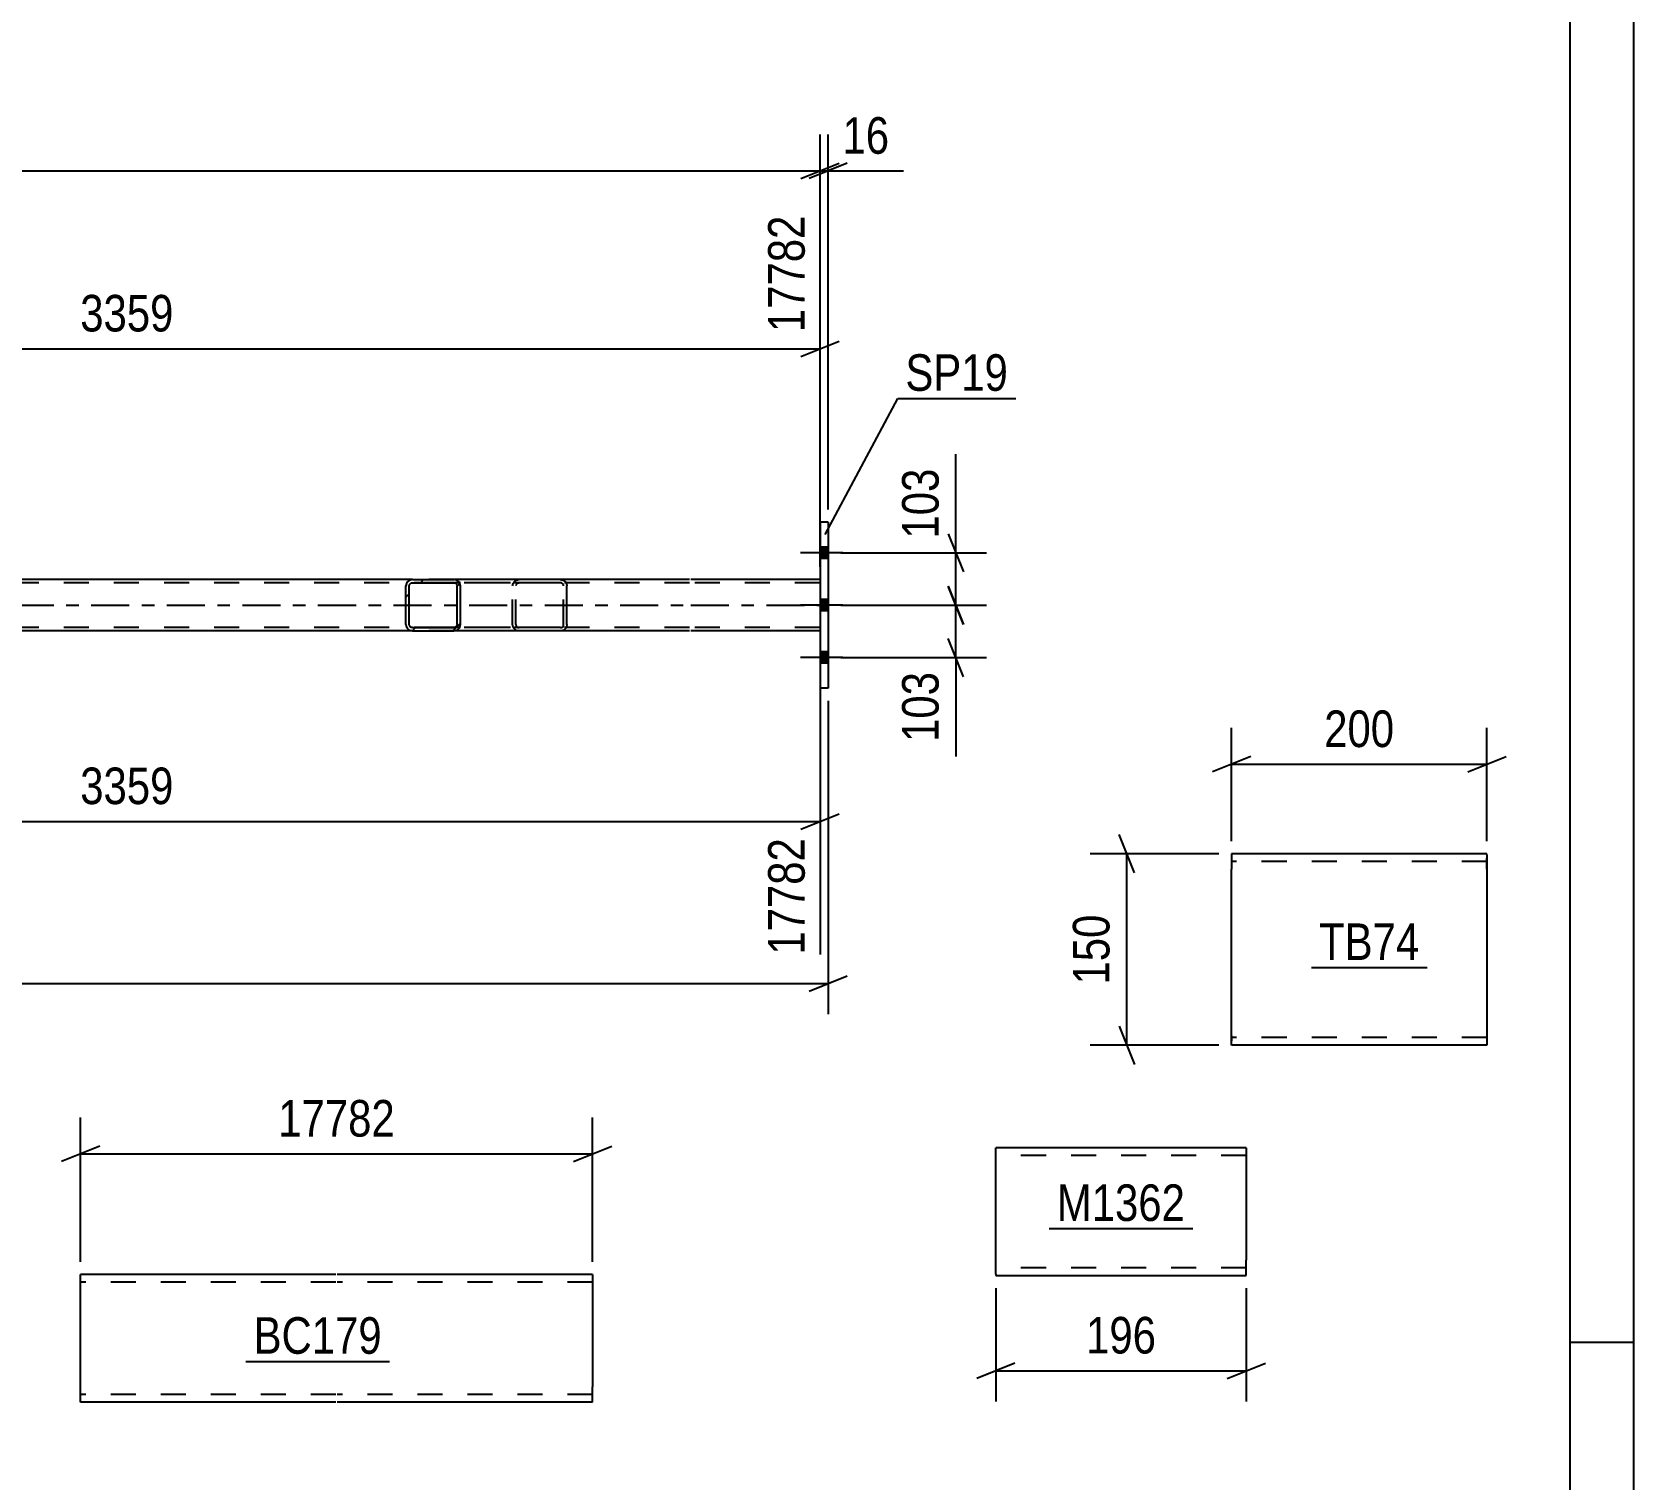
# Model space of a CAD drawing. Header units: millimetres. Extents: x 0 to 841, y 0 to 594.
# Drawn here: x 715.5 to 841, y 138.2 to 251.6 of the extents above; entities that cross this region are included whole.
import ezdxf

# ---------------------------------------------------------------- set-up
doc = ezdxf.new("R2010")
doc.units = ezdxf.units.MM
doc.linetypes.add('DXK_LINE_DOT2', pattern=[3.9198, 1.9599, -1.9599])
doc.linetypes.add('DXK_LINE_DOT3', pattern=[5.9187, 2.979, -0.9799, 0.9799, -0.9799])
doc.styles.add('Arial Narrow', font='ARIALN.TTF', dxfattribs={"height": 0.2})

# ---------------------------------------------------------------- blocks, each defined once
blk = doc.blocks.new('Unknown-122569384-1133')
at = {"color": 5, "linetype": 'Continuous'}
for p, q in [((841, 0), (841, 594)), ((836, 5), (836, 589)), ((841, 149), (836, 149))]:
    blk.add_line(p, q, dxfattribs=at)
blk = doc.blocks.new('Part-122569384-7271 - 7118')
at = {"color": 2, "linetype": 'Continuous'}
for p, q in [((777.89, 213.25), (777.25, 213.25)), ((777.25, 213.25), (777.25, 200.25)), ((777.89, 213.25), (777.89, 200.25)), ((777.89, 200.25), (777.25, 200.25))]:
    blk.add_line(p, q, dxfattribs=at)
blk = doc.blocks.new('Part-122569384-7172 - 7118')
at = {"linetype": 'Continuous'}
h = blk.add_hatch(dxfattribs=at)
h.set_pattern_fill('', scale=0.7, style=0, pattern_type=0)
h.set_pattern_definition([(45, (749.0386, 208.4487), (-1.57154, 1.57154), [])])
h.paths.add_polyline_path([(749.08, 208.27), (749.04, 208.45), (748.93, 208.6), (748.76, 208.71), (748.57, 208.75), (745.33, 208.75), (745.14, 208.71), (744.97, 208.6), (744.86, 208.45), (744.82, 208.27), (744.82, 205.23), (744.86, 205.04), (744.97, 204.89), (745.14, 204.78), (745.33, 204.75), (748.57, 204.75), (748.76, 204.78), (748.93, 204.89), (749.04, 205.04), (749.08, 205.23)])
h.paths.add_polyline_path([(748.8, 205.13), (748.75, 205.06), (748.66, 205), (748.57, 204.99), (745.33, 204.99), (745.23, 205), (745.15, 205.06), (745.1, 205.13), (745.08, 205.23), (745.08, 208.27), (745.1, 208.36), (745.15, 208.43), (745.23, 208.49), (745.33, 208.51), (748.57, 208.51), (748.66, 208.49), (748.75, 208.43), (748.8, 208.36), (748.82, 208.27), (748.82, 205.23)])
at = {"color": 2, "linetype": 'Continuous'}
for p, q in [((744.86, 208.45), (744.82, 208.27)), ((745.08, 208.27), (745.1, 208.36)), ((745.1, 208.36), (745.15, 208.43)), ((745.33, 208.75), (745.14, 208.71)), ((745.15, 208.43), (745.23, 208.49)), ((745.23, 208.49), (745.33, 208.51)), ((745.33, 208.75), (748.57, 208.75)), ((745.33, 208.51), (748.57, 208.51)), ((756.92, 208.75), (748.57, 208.75)), ((748.76, 208.71), (748.57, 208.75)), ((748.57, 208.51), (748.66, 208.49)), ((748.66, 208.49), (748.75, 208.43)), ((748.75, 208.43), (748.8, 208.36)), ((748.8, 208.36), (748.82, 208.27)), ((749.08, 208.27), (749.04, 208.45)), ((756.92, 208.75), (757.11, 208.71)), ((757.39, 208.45), (757.43, 208.27)), ((744.82, 205.23), (744.82, 208.27)), ((745.08, 205.23), (745.08, 208.27)), ((748.82, 205.23), (748.82, 208.27)), ((749.08, 205.23), (749.08, 208.27)), ((757.43, 205.23), (757.43, 208.27)), ((744.82, 205.23), (744.86, 205.04)), ((745.1, 205.13), (745.08, 205.23)), ((745.15, 205.06), (745.1, 205.13)), ((745.14, 204.78), (745.33, 204.75)), ((745.23, 205), (745.15, 205.06)), ((745.33, 204.99), (745.23, 205)), ((745.33, 204.99), (748.57, 204.99)), ((745.33, 204.75), (748.57, 204.75)), ((748.66, 205), (748.57, 204.99)), ((748.57, 204.75), (748.76, 204.78)), ((756.92, 204.75), (748.57, 204.75)), ((748.75, 205.06), (748.66, 205)), ((748.8, 205.13), (748.75, 205.06)), ((748.82, 205.23), (748.8, 205.13)), ((749.04, 205.04), (749.08, 205.23)), ((757.11, 204.78), (756.92, 204.75)), ((757.43, 205.23), (757.39, 205.04))]:
    blk.add_line(p, q, dxfattribs=at)
at = {"color": 7, "linetype": 'DXK_LINE_DOT2'}
for p, q in [((748.57, 208.75), (745.33, 208.75)), ((756.92, 208.51), (745.33, 208.51)), ((753.17, 208.27), (753.21, 208.45)), ((753.45, 208.36), (753.43, 208.27)), ((753.5, 208.43), (753.45, 208.36)), ((753.49, 208.71), (753.68, 208.75)), ((753.5, 208.43), (753.52, 208.45)), ((753.52, 208.45), (753.58, 208.49)), ((753.58, 208.49), (753.68, 208.51)), ((757.01, 208.49), (756.92, 208.51)), ((757.1, 208.43), (757.01, 208.49)), ((757.15, 208.36), (757.1, 208.43)), ((757.17, 208.27), (757.15, 208.36)), ((753.17, 205.23), (753.17, 208.27)), ((753.43, 205.23), (753.43, 208.27)), ((757.17, 205.23), (757.17, 208.27)), ((756.92, 204.99), (745.33, 204.99)), ((748.57, 204.75), (745.33, 204.75)), ((753.21, 205.04), (753.17, 205.23)), ((753.43, 205.23), (753.45, 205.13)), ((753.45, 205.13), (753.5, 205.06)), ((753.68, 204.75), (753.49, 204.78)), ((753.5, 205.06), (753.52, 205.04)), ((753.52, 205.04), (753.58, 205)), ((753.58, 205), (753.68, 204.99)), ((756.92, 204.99), (757.01, 205)), ((757.01, 205), (757.1, 205.06)), ((757.1, 205.06), (757.15, 205.13)), ((757.15, 205.13), (757.17, 205.23))]:
    blk.add_line(p, q, dxfattribs=at)
at = {"color": 2, "linetype": 'Continuous'}
for centre, start, end in [((745.31, 208.24), 110.7583, 155.68), ((748.59, 208.24), 24.32, 69.2417), ((756.94, 208.24), 24.32, 69.2417), ((745.31, 205.25), 204.32, 249.2417), ((748.59, 205.25), 290.7583, 335.68), ((756.94, 205.25), 290.7583, 335.68)]:
    blk.add_arc(centre, 0.496, start, end, dxfattribs=at)
at = {"color": 7, "linetype": 'DXK_LINE_DOT2'}
for centre, start, end in [((753.66, 208.24), 110.7583, 155.68), ((753.66, 205.25), 204.32, 249.2417)]:
    blk.add_arc(centre, 0.496, start, end, dxfattribs=at)
blk = doc.blocks.new('Bolt-122569384-7245 - 7118')
at = {"linetype": 'Continuous'}
for points in [[(777.89, 210.41), (777.89, 211.29), (777.25, 211.29), (777.25, 210.41)], [(777.89, 210.41), (777.89, 211.29), (777.25, 211.29), (777.25, 210.41)], [(777.89, 210.41), (777.89, 211.29), (777.25, 211.29), (777.25, 210.41)], [(777.89, 206.31), (777.89, 207.19), (777.25, 207.19), (777.25, 206.31)], [(777.89, 206.31), (777.89, 207.19), (777.25, 207.19), (777.25, 206.31)], [(777.89, 202.21), (777.89, 203.09), (777.25, 203.09), (777.25, 202.21)], [(777.89, 202.21), (777.89, 203.09), (777.25, 203.09), (777.25, 202.21)], [(777.89, 202.21), (777.89, 203.09), (777.25, 203.09), (777.25, 202.21)]]:
    blk.add_hatch(color=1, dxfattribs=at).paths.add_polyline_path(points)
at = {"color": 1, "linetype": 'Continuous'}
for p, q in [((779.05, 210.85), (775.73, 210.85)), ((779.05, 210.85), (775.73, 210.85)), ((779.05, 210.85), (775.73, 210.85)), ((777.89, 211.29), (777.25, 211.29)), ((777.89, 211.29), (777.25, 211.29)), ((777.89, 211.29), (777.25, 211.29)), ((777.89, 210.41), (777.25, 210.41)), ((777.89, 210.41), (777.25, 210.41)), ((777.89, 210.41), (777.25, 210.41)), ((777.89, 207.19), (777.25, 207.19)), ((777.89, 207.19), (777.25, 207.19)), ((779.05, 206.75), (775.73, 206.75)), ((779.05, 206.75), (775.73, 206.75)), ((777.89, 206.31), (777.25, 206.31)), ((777.89, 206.31), (777.25, 206.31)), ((779.05, 202.65), (775.73, 202.65)), ((779.05, 202.65), (775.73, 202.65)), ((779.05, 202.65), (775.73, 202.65)), ((777.89, 203.09), (777.25, 203.09)), ((777.89, 203.09), (777.25, 203.09)), ((777.89, 203.09), (777.25, 203.09)), ((777.89, 202.21), (777.25, 202.21)), ((777.89, 202.21), (777.25, 202.21)), ((777.89, 202.21), (777.25, 202.21))]:
    blk.add_line(p, q, dxfattribs=at)
blk = doc.blocks.new('Part-122569384-7288 - 7118')
at = {"color": 7, "linetype": 'DXK_LINE_DOT2'}
for p, q in [((767.03, 208.51), (104.63, 208.51)), ((756.92, 208.75), (745.33, 208.75)), ((777.25, 208.51), (767.13, 208.51)), ((777.25, 208.75), (777.25, 204.75)), ((767.03, 204.99), (104.63, 204.99)), ((756.92, 204.75), (745.33, 204.75)), ((777.25, 204.99), (767.13, 204.99))]:
    blk.add_line(p, q, dxfattribs=at)
at = {"color": 2, "linetype": 'Continuous'}
for p, q in [((745.33, 208.75), (680.26, 208.75)), ((767.03, 208.75), (756.92, 208.75)), ((777.25, 208.75), (767.13, 208.75)), ((745.33, 204.75), (680.26, 204.75)), ((767.03, 204.75), (756.92, 204.75)), ((777.25, 204.75), (767.13, 204.75))]:
    blk.add_line(p, q, dxfattribs=at)
at = {"color": 7, "linetype": 'DXK_LINE_DOT3'}
for p, q in [((104.63, 206.75), (767.03, 206.75)), ((767.13, 206.75), (777.25, 206.75))]:
    blk.add_line(p, q, dxfattribs=at)
blk = doc.blocks.new('Part-122569384-7831 - 7827')
at = {"color": 2, "linetype": 'Continuous'}
for p, q in [((809.48, 187.28), (809.48, 186.08)), ((829.48, 187.28), (809.48, 187.28)), ((829.48, 187.19), (829.48, 187.28)), ((829.48, 187.19), (829.48, 186.08)), ((809.48, 173.02), (809.48, 186.08)), ((829.48, 186.08), (829.48, 172.28)), ((809.48, 172.37), (809.48, 173.02)), ((809.48, 172.28), (809.48, 172.37)), ((829.48, 172.28), (809.48, 172.28))]:
    blk.add_line(p, q, dxfattribs=at)
at = {"color": 7, "linetype": 'DXK_LINE_DOT2'}
for p, q in [((829.48, 186.68), (809.48, 186.68)), ((829.48, 186.08), (829.48, 186.93)), ((809.48, 173.02), (809.48, 172.64)), ((809.48, 172.88), (809.48, 172.93)), ((829.48, 172.88), (809.48, 172.88)), ((829.48, 172.88), (829.48, 172.93))]:
    blk.add_line(p, q, dxfattribs=at)
blk = doc.blocks.new('Part-122569384-8123 - 8118')
at = {"color": 2, "linetype": 'Continuous'}
for p, q in [((739.34, 154.33), (719.34, 154.33)), ((719.34, 144.43), (719.34, 154.33)), ((759.44, 154.33), (739.44, 154.33)), ((759.44, 154.33), (759.44, 145.53)), ((719.34, 144.33), (719.34, 144.43)), ((739.34, 144.33), (719.34, 144.33)), ((759.44, 144.33), (739.44, 144.33)), ((759.44, 144.33), (759.44, 145.53))]:
    blk.add_line(p, q, dxfattribs=at)
at = {"color": 7, "linetype": 'DXK_LINE_DOT2'}
for p, q in [((739.34, 153.73), (719.34, 153.73)), ((759.44, 153.73), (739.44, 153.73)), ((719.34, 144.93), (719.34, 144.98)), ((739.34, 144.93), (719.34, 144.93)), ((759.44, 144.93), (739.44, 144.93)), ((759.44, 144.98), (759.44, 145.31)), ((759.44, 144.93), (759.44, 144.98))]:
    blk.add_line(p, q, dxfattribs=at)
blk = doc.blocks.new('Part-122569384-2570 - 2556')
at = {"color": 2, "linetype": 'Continuous'}
for p, q in [((810.63, 164.26), (791.02, 164.26)), ((791.02, 154.35), (791.02, 164.26)), ((810.63, 164.26), (810.63, 155.46)), ((791.02, 154.35), (791.02, 154.26)), ((810.63, 154.26), (810.63, 155.46)), ((791.02, 154.26), (810.63, 154.26))]:
    blk.add_line(p, q, dxfattribs=at)
at = {"color": 7, "linetype": 'DXK_LINE_DOT2'}
for p, q in [((810.63, 163.66), (791.02, 163.66)), ((791.02, 154.86), (791.02, 154.91)), ((810.63, 154.86), (791.02, 154.86)), ((810.63, 154.91), (810.63, 155.23)), ((810.63, 154.86), (810.63, 154.91))]:
    blk.add_line(p, q, dxfattribs=at)
blk = doc.blocks.new('StraightDimension-122569384-7436 - 7118')
at = {"color": 7, "linetype": 'Continuous'}
for p, q in [((787.29, 208.25), (788.49, 205.25)), ((778.89, 206.75), (790.29, 206.75)), ((787.89, 202.65), (787.89, 206.75)), ((788.49, 201.15), (787.29, 204.15)), ((778.89, 202.65), (790.29, 202.65)), ((787.89, 202.65), (787.89, 194.91)), ((787.89, 202.65), (787.89, 194.91))]:
    blk.add_line(p, q, dxfattribs=at)
at = {"color": 0}
blk.add_wipeout([(787.14, 202.12), (782.94, 202.12), (782.94, 195.44), (787.14, 195.44)], dxfattribs=at)
at = {"color": 3, "style": 'Arial Narrow'}
blk.add_text('103', height=2.863, rotation=90.0002, dxfattribs=at).set_placement((786.54, 196.04))
blk = doc.blocks.new('StraightDimension-122569384-7444 - 7118')
at = {"color": 7, "linetype": 'Continuous'}
for p, q in [((787.89, 210.85), (787.89, 218.58)), ((787.89, 210.85), (787.89, 218.58)), ((787.29, 212.35), (788.49, 209.35)), ((778.89, 210.85), (790.29, 210.85)), ((787.89, 206.75), (787.89, 210.85)), ((788.49, 205.25), (787.29, 208.25)), ((778.89, 206.75), (790.29, 206.75))]:
    blk.add_line(p, q, dxfattribs=at)
at = {"color": 0}
blk.add_wipeout([(787.14, 218.05), (782.94, 218.05), (782.94, 211.37), (787.14, 211.37)], dxfattribs=at)
at = {"color": 3, "style": 'Arial Narrow'}
blk.add_text('103', height=2.863, rotation=90.0002, dxfattribs=at).set_placement((786.54, 211.97))
blk = doc.blocks.new('StraightDimension-122569384-7469 - 7118')
at = {"color": 7, "linetype": 'Continuous'}
for p, q in [((668.69, 217.35), (668.69, 237.28)), ((777.25, 209.75), (777.25, 237.28)), ((670.19, 227.44), (667.19, 226.24)), ((775.75, 226.24), (778.75, 227.44)), ((668.69, 226.84), (777.25, 226.84))]:
    blk.add_line(p, q, dxfattribs=at)
at = {"color": 0}
blk.add_wipeout([(727.23, 227.59), (727.23, 231.79), (718.71, 231.79), (718.71, 227.59)], dxfattribs=at)
at = {"color": 3, "style": 'Arial Narrow'}
blk.add_text('3359', height=2.863, dxfattribs=at).set_placement((719.31, 228.19))
at = {"color": 0, "linetype": 'Continuous'}
blk.add_wipeout([(776.65, 237.88), (772.45, 237.88), (772.45, 227.54), (776.65, 227.54)], dxfattribs=at)
at = {"color": 3, "linetype": 'Continuous', "style": 'Arial Narrow'}
blk.add_text('17782', height=2.863, rotation=90.0002, dxfattribs=at).set_placement((776.05, 228.14))
blk = doc.blocks.new('StraightDimension-122569384-7519 - 7118')
at = {"color": 7, "linetype": 'Continuous'}
for p, q in [((777.25, 203.75), (777.25, 179.38)), ((668.69, 195.34), (668.69, 179.38)), ((670.19, 190.42), (667.19, 189.22)), ((668.69, 189.82), (777.25, 189.82)), ((775.75, 189.22), (778.75, 190.42))]:
    blk.add_line(p, q, dxfattribs=at)
at = {"color": 0}
blk.add_wipeout([(727.23, 190.57), (727.23, 194.77), (718.71, 194.77), (718.71, 190.57)], dxfattribs=at)
at = {"color": 3, "style": 'Arial Narrow'}
blk.add_text('3359', height=2.863, dxfattribs=at).set_placement((719.31, 191.17))
at = {"color": 0, "linetype": 'Continuous'}
blk.add_wipeout([(776.65, 189.12), (772.45, 189.12), (772.45, 178.78), (776.65, 178.78)], dxfattribs=at)
at = {"color": 3, "linetype": 'Continuous', "style": 'Arial Narrow'}
blk.add_text('17782', height=2.863, rotation=90.0002, dxfattribs=at).set_placement((776.05, 179.38))
blk = doc.blocks.new('StraightDimension-122569384-9475 - 7118')
at = {"color": 7, "linetype": 'Continuous'}
for p, q in [((777.25, 214.25), (777.25, 243.61)), ((777.89, 214.25), (777.89, 243.61)), ((775.75, 240.16), (778.75, 241.36)), ((779.39, 241.36), (776.39, 240.16)), ((777.25, 240.76), (777.89, 240.76)), ((777.89, 240.76), (783.79, 240.76)), ((777.89, 240.76), (783.79, 240.76))]:
    blk.add_line(p, q, dxfattribs=at)
at = {"color": 0}
blk.add_wipeout([(783.27, 241.51), (783.27, 245.71), (778.41, 245.71), (778.41, 241.51)], dxfattribs=at)
at = {"color": 3, "style": 'Arial Narrow'}
blk.add_text('16', height=2.863, dxfattribs=at).set_placement((779.01, 242.11))
blk = doc.blocks.new('StraightDimension-122569384-9476 - 7118')
at = {"color": 7, "linetype": 'Continuous'}
for p, q in [((777.25, 214.25), (777.25, 243.61)), ((775.75, 240.16), (778.75, 241.36)), ((94.41, 240.76), (777.25, 240.76))]:
    blk.add_line(p, q, dxfattribs=at)
blk = doc.blocks.new('StraightDimension-122569384-18955 - 7118')
at = {"color": 7, "linetype": 'Continuous'}
for p, q in [((777.89, 199.25), (777.89, 174.72)), ((93.77, 177.12), (777.89, 177.12)), ((776.39, 176.52), (779.39, 177.72))]:
    blk.add_line(p, q, dxfattribs=at)
blk = doc.blocks.new('StraightDimension-122569384-7845 - 7827')
at = {"color": 7, "linetype": 'Continuous'}
for p, q in [((809.48, 188.28), (809.48, 197.14)), ((829.48, 188.28), (829.48, 197.14)), ((810.98, 194.89), (807.98, 193.69)), ((827.98, 193.69), (830.98, 194.89)), ((809.48, 194.29), (829.48, 194.29))]:
    blk.add_line(p, q, dxfattribs=at)
at = {"color": 0}
blk.add_wipeout([(822.82, 195.04), (822.82, 199.24), (816.14, 199.24), (816.14, 195.04)], dxfattribs=at)
at = {"color": 3, "style": 'Arial Narrow'}
blk.add_text('200', height=2.863, dxfattribs=at).set_placement((816.74, 195.64))
blk = doc.blocks.new('StraightDimension-122569384-7834 - 7827')
at = {"color": 7, "linetype": 'Continuous'}
for p, q in [((801.87, 185.78), (800.67, 188.78)), ((808.48, 187.28), (798.42, 187.28)), ((801.27, 172.28), (801.27, 187.28)), ((800.67, 173.78), (801.87, 170.78)), ((808.48, 172.28), (798.42, 172.28))]:
    blk.add_line(p, q, dxfattribs=at)
at = {"color": 0}
blk.add_wipeout([(800.52, 183.13), (796.32, 183.13), (796.32, 176.44), (800.52, 176.44)], dxfattribs=at)
at = {"color": 3, "style": 'Arial Narrow'}
blk.add_text('150', height=2.863, rotation=90.0002, dxfattribs=at).set_placement((799.92, 177.04))
blk = doc.blocks.new('StraightDimension-122569384-8126 - 8118')
at = {"color": 7, "linetype": 'Continuous'}
for p, q in [((719.34, 155.33), (719.34, 166.63)), ((759.44, 155.33), (759.44, 166.63)), ((720.84, 164.38), (717.84, 163.18)), ((757.94, 163.18), (760.94, 164.38)), ((719.34, 163.78), (759.44, 163.78))]:
    blk.add_line(p, q, dxfattribs=at)
at = {"color": 0}
blk.add_wipeout([(744.56, 164.53), (744.56, 168.73), (734.22, 168.73), (734.22, 164.53)], dxfattribs=at)
at = {"color": 3, "style": 'Arial Narrow'}
blk.add_text('17782', height=2.863, dxfattribs=at).set_placement((734.82, 165.13))
blk = doc.blocks.new('StraightDimension-122569384-2572 - 2556')
at = {"color": 7, "linetype": 'Continuous'}
for p, q in [((791.02, 153.26), (791.02, 144.39)), ((810.63, 153.26), (810.63, 144.39)), ((792.52, 147.39), (789.52, 146.19)), ((809.13, 146.19), (812.13, 147.39)), ((791.02, 146.79), (810.63, 146.79))]:
    blk.add_line(p, q, dxfattribs=at)
at = {"color": 0}
blk.add_wipeout([(804.17, 147.54), (804.17, 151.74), (797.49, 151.74), (797.49, 147.54)], dxfattribs=at)
at = {"color": 3, "style": 'Arial Narrow'}
blk.add_text('196', height=2.863, dxfattribs=at).set_placement((798.09, 148.14))
blk = doc.blocks.new('Mark-122569384-7267 - 7118')
at = {"color": 0}
blk.add_wipeout([(791.98, 223.54), (791.98, 226.54), (783.94, 226.54), (783.94, 223.54)], dxfattribs=at)
blk.add_wipeout([(791.98, 223.54), (791.98, 226.54), (783.94, 226.54), (783.94, 223.54)], dxfattribs=at)
at = {"color": 30, "linetype": 'Continuous'}
for p, q in [((777.66, 212.28), (783.34, 222.94)), ((783.34, 222.94), (792.58, 222.94))]:
    blk.add_line(p, q, dxfattribs=at)
at = {"color": 3, "style": 'Arial Narrow'}
blk.add_text('SP19', height=2.863, dxfattribs=at).set_placement((783.94, 223.54))
blk = doc.blocks.new('Mark-122569384-7829 - 7827')
at = {"color": 0}
blk.add_wipeout([(824.2, 178.96), (824.2, 181.96), (816.34, 181.96), (816.34, 178.96)], dxfattribs=at)
blk.add_wipeout([(824.2, 178.96), (824.2, 181.96), (816.34, 181.96), (816.34, 178.96)], dxfattribs=at)
at = {"color": 30, "linetype": 'Continuous'}
blk.add_line((815.74, 178.36), (824.8, 178.36), dxfattribs=at)
at = {"color": 3, "style": 'Arial Narrow'}
blk.add_text('TB74', height=2.863, dxfattribs=at).set_placement((816.34, 178.96))
blk = doc.blocks.new('Mark-122569384-8121 - 8118')
at = {"color": 0}
blk.add_wipeout([(742.94, 148.12), (742.94, 151.12), (732.89, 151.12), (732.89, 148.12)], dxfattribs=at)
blk.add_wipeout([(742.94, 148.12), (742.94, 151.12), (732.89, 151.12), (732.89, 148.12)], dxfattribs=at)
at = {"color": 30, "linetype": 'Continuous'}
blk.add_line((732.29, 147.52), (743.54, 147.52), dxfattribs=at)
at = {"color": 3, "style": 'Arial Narrow'}
blk.add_text('BC179', height=2.863, dxfattribs=at).set_placement((732.89, 148.12))
blk = doc.blocks.new('Mark-122569384-2568 - 2556')
at = {"color": 0}
blk.add_wipeout([(805.85, 158.52), (805.85, 161.52), (795.8, 161.52), (795.8, 158.52)], dxfattribs=at)
blk.add_wipeout([(805.85, 158.52), (805.85, 161.52), (795.8, 161.52), (795.8, 158.52)], dxfattribs=at)
at = {"color": 30, "linetype": 'Continuous'}
blk.add_line((795.2, 157.92), (806.45, 157.92), dxfattribs=at)
at = {"color": 3, "style": 'Arial Narrow'}
blk.add_text('M1362', height=2.863, dxfattribs=at).set_placement((795.8, 158.52))

msp = doc.modelspace()

# ---------------------------------------------------------------- block references
for name in ['Unknown-122569384-1133', 'Part-122569384-7271 - 7118', 'Bolt-122569384-7245 - 7118', 'Part-122569384-7288 - 7118', 'Part-122569384-7172 - 7118', 'Part-122569384-7831 - 7827', 'Part-122569384-2570 - 2556', 'Part-122569384-8123 - 8118']:
    msp.add_blockref(name, (0, 0))

# ---------------------------------------------------------------- next in the draw order: block references
for name in ['StraightDimension-122569384-7436 - 7118', 'StraightDimension-122569384-7845 - 7827', 'Mark-122569384-7829 - 7827', 'StraightDimension-122569384-8126 - 8118', 'Mark-122569384-2568 - 2556', 'StraightDimension-122569384-2572 - 2556', 'Mark-122569384-8121 - 8118']:
    msp.add_blockref(name, (0, 0))

# ---------------------------------------------------------------- next in the draw order: block references
for name in ['StraightDimension-122569384-7444 - 7118', 'StraightDimension-122569384-7519 - 7118', 'StraightDimension-122569384-7834 - 7827']:
    msp.add_blockref(name, (0, 0))

# ---------------------------------------------------------------- next in the draw order: block references
for name in ['StraightDimension-122569384-7469 - 7118', 'StraightDimension-122569384-18955 - 7118']:
    msp.add_blockref(name, (0, 0))

# ---------------------------------------------------------------- next in the draw order: block references
msp.add_blockref('StraightDimension-122569384-9475 - 7118', (0, 0))

# ---------------------------------------------------------------- next in the draw order: block references
msp.add_blockref('StraightDimension-122569384-9476 - 7118', (0, 0))

# ---------------------------------------------------------------- next in the draw order: block references
msp.add_blockref('Mark-122569384-7267 - 7118', (0, 0))

doc.saveas('drawing.dxf')
